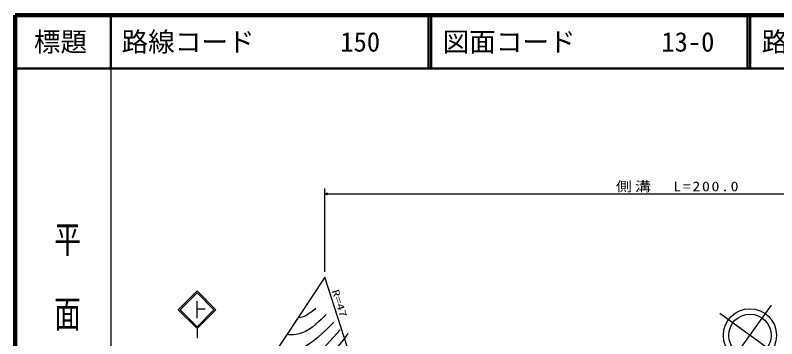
# Model space of a CAD drawing. Units: millimetres, scale not verified. Extents: x 62682 to 702682, y -6806 to 353194.
# Drawn here: x 62682 to 205912, y 292392 to 353194 of the extents above; entities that cross this region are included whole.
import ezdxf
from ezdxf.enums import TextEntityAlignment as Align

# ---------------------------------------------------------------- set-up
doc = ezdxf.new("R2010")
doc.units = ezdxf.units.MM
doc.header["$LTSCALE"] = 1000
for name, color, linetype, lineweight in [('M-BGD', 7, 'Continuous', 25), ('M-TTL', 2, 'Continuous', 140), ('M-TTL-BAND', 7, 'Continuous', 25), ('M-TTL-LINE', 7, 'Continuous', 50)]:
    doc.layers.add(name, color=color, linetype=linetype, lineweight=lineweight)
doc.layers.add('M-BGD-HTXT', color=7, linetype='Continuous')
doc.layers.add('M-TTL-TXT', color=7, linetype='Continuous')
doc.styles.add('@ＭＳ ゴシック', font='')
doc.styles.add('ＭＳ ゴシック', font='')
doc.styles.get('@ＭＳ ゴシック').set_extended_font_data('@MS Gothic')
doc.styles.get('ＭＳ ゴシック').set_extended_font_data('MS Gothic')

# ---------------------------------------------------------------- blocks, each defined once
blk = doc.blocks.new('BUHIN209')
at = {"color": 7, "linetype": 'Continuous', "lineweight": 25}
for points in [[(0, 0), (-322, 402), (-474, 203)], [(-82, 62), (-426, 214), (-320, 354)], [(-121, 92), (-400, 218), (-316, 327)], [(-162, 123), (-373, 222), (-313, 301)], [(-202, 154), (-347, 225), (-309, 275)]]:
    blk.add_lwpolyline(points, close=True, dxfattribs=at)
for points in [[(-41, 31), (-452, 211), (-323, 380), (-42, 32)], [(-313, 239), (-243, 185), (-321, 229), (-306, 249), (-243, 185)]]:
    blk.add_lwpolyline(points, dxfattribs=at)

msp = doc.modelspace()

# ---------------------------------------------------------------- linework, layer by layer
at = {"layer": 'M-BGD'}
for p, q in [((120932, 304948), (120932, 320604)), ((120932, 319604), (274838, 319604)), ((120932, 303948), (83322, 247453)), ((135464, 258776), (120932, 303948)), ((93342, 297845), (96878, 301381)), ((93696, 297845), (96878, 301027)), ((96878, 301381), (100413, 297845)), ((100060, 297845), (96878, 301027)), ((96878, 296235), (96878, 299461)), ((96878, 298007), (98378, 298007)), ((196787, 287346), (204952, 298718)), ((96878, 294310), (93342, 297845)), ((96878, 294663), (93696, 297845)), ((100413, 297845), (96878, 294310)), ((96878, 294663), (100060, 297845)), ((215491, 282534), (195183, 297115)), ((96878, 294310), (96878, 292522))]:
    msp.add_line(p, q, dxfattribs=at)
for points in [[(119241, 298054), (118531, 297493), (117791, 296984), (117320, 296730), (116828, 296533), (116351, 296411), (115860, 296329)], [(121154, 296955), (120206, 296007), (119218, 295105), (118568, 294589), (117879, 294119), (117278, 293777), (116647, 293486), (116101, 293296), (115543, 293167), (115049, 293111), (114554, 293117), (114169, 293157), (113784, 293211)], [(122575, 295483), (121159, 294096), (119655, 292709), (118876, 292045), (118047, 291418), (117540, 291103), (117010, 290845), (116577, 290696), (116133, 290606), (115681, 290585), (115210, 290623), (114634, 290727), (114053, 290863)], [(123822, 294083), (122571, 292671), (121280, 291307), (120528, 290583), (119730, 289899), (119150, 289476), (118529, 289098), (117963, 288820), (117361, 288592), (116864, 288461), (116355, 288391), (115945, 288390), (115548, 288449), (115189, 288567), (114850, 288742), (114531, 288950), (114210, 289183)], [(125267, 293409), (124342, 292147), (123371, 290926), (122705, 290184), (121987, 289475), (121040, 288642), (120045, 287848), (118795, 286916), (117531, 286007)]]:
    msp.add_lwpolyline(points, dxfattribs=at)
for radius in [5000, 4000]:
    msp.add_circle((200869, 293032), radius, dxfattribs=at)
at = {"layer": 'M-TTL'}
for p, q in [((62682, 353194), (62682, -6806)), ((702682, 353194), (62682, 353194))]:
    msp.add_line(p, q, dxfattribs=at)
at = {"layer": 'M-TTL-BAND'}
msp.add_line((80682, 343194), (80682, -6806), dxfattribs=at)
at = {"layer": 'M-TTL-LINE'}
for p, q in [((80682, 353194), (80682, 343194)), ((140432, 353194), (140432, 343194)), ((140932, 353194), (140932, 343194)), ((200432, 353194), (200432, 343194)), ((200932, 353194), (200932, 343194)), ((62682, 343194), (702682, 343194))]:
    msp.add_line(p, q, dxfattribs=at)

# ---------------------------------------------------------------- block references
at = {"layer": 'M-BGD', "rotation": 217.29112}
msp.add_blockref('BUHIN209', (120932, 319604), dxfattribs=at)

# ---------------------------------------------------------------- texts
at = {"layer": 'M-BGD-HTXT', "style": 'ＭＳ ゴシック', "width": 1.5}
msp.add_text('R=47', height=1320, rotation=287.8, dxfattribs=at).set_placement((121850, 301296), align=Align.BOTTOM_LEFT)
at = {"layer": 'M-BGD-HTXT', "insert": (175647, 319904), "char_height": 1833, "attachment_point": 7, "style": 'ＭＳ ゴシック'}
msp.add_mtext('\\T1.2;\\W1.2;側溝\u3000L=200.0', dxfattribs=at)
at = {"layer": 'M-TTL-BAND', "style": '@ＭＳ ゴシック', "width": 1.4}
msp.add_text('平  面  図', height=3666, rotation=270, dxfattribs=at).set_placement((72459, 279669), align=Align.MIDDLE_RIGHT)
at = {"layer": 'M-TTL-TXT', "style": 'ＭＳ ゴシック'}
msp.add_text('標題', height=3666, dxfattribs=at).set_placement((71182, 348194), align=Align.MIDDLE_CENTER)
for s, p in [('路線コード', (82682, 348194)), ('150', (123824, 348194)), ('図面コード', (143062, 348194)), ('13-0', (184203, 348194)), ('路 線 名', (203062, 348194))]:
    msp.add_text(s, height=3666, dxfattribs=at).set_placement(p, align=Align.MIDDLE_LEFT)

doc.saveas('drawing.dxf')
